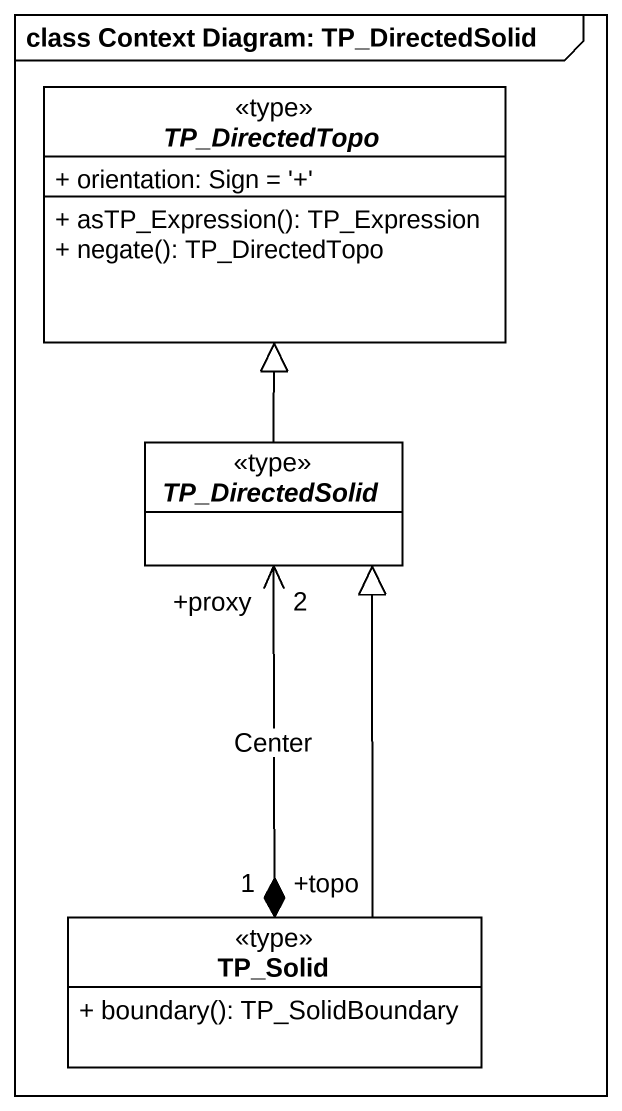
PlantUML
@startuml
mainframe class Context Diagram: TP_DirectedSolid
hide circle
hide empty members
skinparam classAttributeIconSize 0
abstract class TP_DirectedTopo <<type>> {
  + orientation: Sign = '+'
  + asTP_Expression(): TP_Expression
  + negate(): TP_DirectedTopo
}
abstract class TP_DirectedSolid <<type>>
class TP_Solid <<type>> {
  + boundary(): TP_SolidBoundary
}
TP_DirectedSolid -up-|> TP_DirectedTopo
TP_Solid -up-|> TP_DirectedSolid
TP_Solid "+topo\n1" *-up-> "+proxy\n2" TP_DirectedSolid : Center
@enduml
